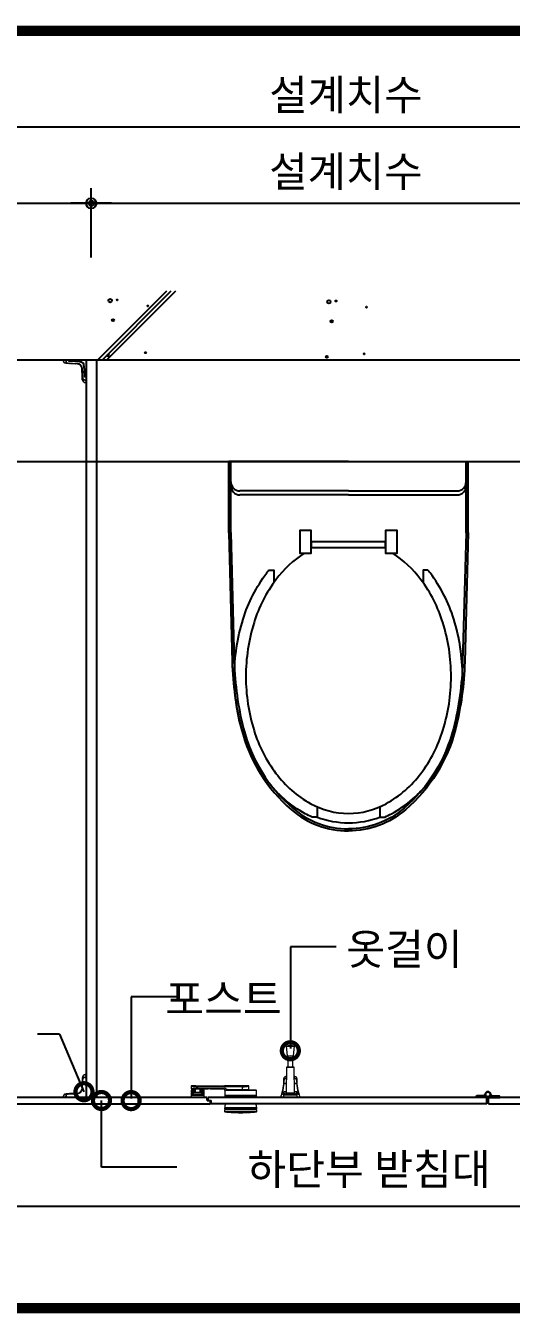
# Model space of a CAD drawing. Extents: x -256 to 8104, y -176 to 5714.
# Drawn here: x 3156 to 3633, y 2764 to 4029 of the extents above; entities that cross this region are included whole.
import ezdxf
from ezdxf.enums import TextEntityAlignment as Align

# ---------------------------------------------------------------- set-up
doc = ezdxf.new("R2010")
doc.units = 0
doc.header["$LTSCALE"] = 30
doc.layers.get('0').update_dxf_attribs({"linetype": 'CONTINUOUS'})
doc.layers.get('DEFPOINTS').update_dxf_attribs({"linetype": 'CONTINUOUS'})
for name, color, linetype in [('0_toilet', 6, 'CONTINUOUS'), ('DIM', 7, 'CONTINUOUS'), ('HAT', 8, 'CONTINUOUS'), ('경첩', 4, 'CONTINUOUS'), ('문자', 3, 'CONTINUOUS'), ('부자재', 4, 'CONTINUOUS'), ('옷걸이', 4, 'CONTINUOUS'), ('잠금쇠(회전형)', 4, 'CONTINUOUS'), ('치수', 1, 'CONTINUOUS'), ('해치', 8, 'CONTINUOUS')]:
    doc.layers.add(name, color=color, linetype=linetype)
doc.styles.add('돋움', font='malgun.ttf')
doc.dimstyles.new('10', dxfattribs={"dimscale": 10, "dimtxt": 3, "dimasz": 1, "dimexe": 1.5, "dimexo": 2, "dimgap": 1, "dimtad": 1, "dimdec": 0, "dimlunit": 6, "dimtxsty": '돋움', "dimblk": 'DIMDOT', "dimcen": -1, "dimdle": 1.5, "dimclrt": 3, "dimazin": 3, "dimtfac": 1, "dimtdec": 0, "dimtix": 1, "dimtmove": 2, "dimatfit": 3, "dimldrblk": 'DIMDOT', "dimarcsym": 0})

# ---------------------------------------------------------------- blocks, each defined once
blk = doc.blocks.new('_DOTSMALL')
at = {"color": 0, "linetype": 'ByBlock', "const_width": 0.5}
blk.add_lwpolyline([(-0.0625, 0, 1), (0.0625, 0, 1)], format="xyb", close=True, dxfattribs=at)
blk = doc.blocks.new('A$C63EC304E')
at = {"layer": '치수', "color": 1, "xscale": 2.5, "yscale": 2.5, "zscale": 2.5, "rotation": 234.3098741996962}
blk.add_blockref('_DOTSMALL', (0.312, 0.312), dxfattribs=at)
blk = doc.blocks.new('A$C2BC9653E')
at = {"layer": '치수', "xscale": 0.3333333333333333, "yscale": 0.3333333333333333, "zscale": 0.3333333333333333}
blk.add_blockref('A$C63EC304E', (0, 0), dxfattribs=at)
blk = doc.blocks.new('A$C7FC71301')
at = {"layer": '치수', "rotation": 180}
blk.add_blockref('A$C2BC9653E', (0.208, 0.208), dxfattribs=at)
blk = doc.blocks.new('A$C4A20372B')
at = {"layer": '치수'}
blk.add_blockref('A$C7FC71301', (0, 0), dxfattribs=at)
blk = doc.blocks.new('A$C566469F5')
at = {"layer": '치수'}
blk.add_blockref('A$C4A20372B', (0, 0), dxfattribs=at)
blk = doc.blocks.new('A$C7E317CD4')
at = {"layer": '해치', "xscale": 2, "yscale": 2, "zscale": 2}
blk.add_blockref('A$C566469F5', (0, 0), dxfattribs=at)
blk = doc.blocks.new('A$C601D7F27')
at = {"layer": '치수'}
blk.add_blockref('A$C7E317CD4', (0, 0), dxfattribs=at)
blk = doc.blocks.new('A$C38802C08')
at = {"layer": '치수'}
blk.add_blockref('A$C601D7F27', (0, 0), dxfattribs=at)
blk = doc.blocks.new('DIMDOT')
at = {"linetype": 'Continuous'}
blk.add_line((-2, 0), (2, 0), dxfattribs=at)
for radius in [0.5, 0.25]:
    blk.add_circle((0, 0), radius, dxfattribs=at)
blk = doc.blocks.new('*D860')
at = {"layer": 'DEFPOINTS', "color": 0}
for p in [(122575.8, -2759.9), (121075.8, -2908.4), (122575.8, -2908.4)]:
    blk.add_point(p, dxfattribs=at)
at = {"layer": 'DIM', "color": 0, "lineweight": -2, "ltscale": 10}
for p, q in [((121075.8, -2888.4), (121075.8, -2744.9)), ((122575.8, -2888.4), (122575.8, -2744.9)), ((121085.8, -2759.9), (122565.8, -2759.9))]:
    blk.add_line(p, q, dxfattribs=at)
at = {"layer": 'DIM', "color": 0, "lineweight": -2, "xscale": 10, "yscale": 10, "zscale": 10, "rotation": 180}
blk.add_blockref('DIMDOT', (121075.8, -2759.9), dxfattribs=at)
at = {"layer": 'DIM', "color": 0, "lineweight": -2, "xscale": 10, "yscale": 10, "zscale": 10}
blk.add_blockref('DIMDOT', (122575.8, -2759.9), dxfattribs=at)
at = {"layer": 'DIM', "color": 3, "insert": (121825.8, -2730.2), "char_height": 30, "attachment_point": 5, "style": '돋움'}
blk.add_mtext('설계치수', dxfattribs=at)
blk = doc.blocks.new('*D861')
at = {"layer": 'DEFPOINTS', "color": 0}
for p in [(122075.8, -2835.2), (121575.8, -2908.4), (122075.8, -2908.4)]:
    blk.add_point(p, dxfattribs=at)
at = {"layer": 'DIM', "color": 0, "lineweight": -2, "ltscale": 10}
for p, q in [((121575.8, -2888.4), (121575.8, -2820.2)), ((122075.8, -2888.4), (122075.8, -2820.2)), ((121585.8, -2835.2), (122065.8, -2835.2))]:
    blk.add_line(p, q, dxfattribs=at)
at = {"layer": 'DIM', "color": 0, "lineweight": -2, "xscale": 10, "yscale": 10, "zscale": 10, "rotation": 180}
blk.add_blockref('DIMDOT', (121575.8, -2835.2), dxfattribs=at)
at = {"layer": 'DIM', "color": 0, "lineweight": -2, "xscale": 10, "yscale": 10, "zscale": 10}
blk.add_blockref('DIMDOT', (122075.8, -2835.2), dxfattribs=at)
at = {"layer": 'DIM', "color": 3, "insert": (121825.8, -2805.6), "char_height": 30, "attachment_point": 5, "style": '돋움'}
blk.add_mtext('설계치수', dxfattribs=at)
blk = doc.blocks.new('*D862')
at = {"layer": 'DEFPOINTS', "color": 0}
for p in [(121575.8, -2835.2), (121075.8, -2908.4), (121575.8, -2908.4)]:
    blk.add_point(p, dxfattribs=at)
at = {"layer": 'DIM', "color": 0, "lineweight": -2, "ltscale": 10}
for p, q in [((121075.8, -2888.4), (121075.8, -2820.2)), ((121575.8, -2888.4), (121575.8, -2820.2)), ((121085.8, -2835.2), (121565.8, -2835.2))]:
    blk.add_line(p, q, dxfattribs=at)
at = {"layer": 'DIM', "color": 0, "lineweight": -2, "xscale": 10, "yscale": 10, "zscale": 10, "rotation": 180}
blk.add_blockref('DIMDOT', (121075.8, -2835.2), dxfattribs=at)
at = {"layer": 'DIM', "color": 0, "lineweight": -2, "xscale": 10, "yscale": 10, "zscale": 10}
blk.add_blockref('DIMDOT', (121575.8, -2835.2), dxfattribs=at)
at = {"layer": 'DIM', "color": 3, "insert": (121325.8, -2805.6), "char_height": 30, "attachment_point": 5, "style": '돋움'}
blk.add_mtext('설계치수', dxfattribs=at)
blk = doc.blocks.new('A$C10E41893')
at = {"layer": '부자재'}
for p, q in [((6.5, 0), (6.5, 196)), ((123.3, 196), (6.5, 196)), ((123.3, 192.5), (6.5, 192.5)), ((54.8, 0), (54.8, 177.5)), ((61.4, 0), (61.4, 177.5)), ((6.5, 0), (6.5, -196)), ((54.8, 0), (54.8, -177.5)), ((61.4, 0), (61.4, -177.5)), ((123.3, -192.5), (6.5, -192.5)), ((123.3, -196), (6.5, -196))]:
    blk.add_line(p, q, dxfattribs=at)
for points in [[(122.7, 196, -0.012538), (123.3, 196), (334.6, 190.3, -0.055395), (444.7, 175.1, -0.154276), (576.9, 93.3, -0.179504), (611.5, 0, -0.179504)], [(122.8, 192.5, -0.012538), (123.2, 192.5), (334.5, 186.8, -0.055395), (443.8, 171.7, -0.154276), (574.3, 91, -0.179504), (608, 0, -0.179504)], [(572, 51.4), (588.8, 51.4), (588.8, 59.6, 0.021185), (583.3, 70.7, 0.106084), (528.4, 133.7, 0.085733), (452.6, 172.4, 0.075373), (358.7, 186.6, 0.075373), (264.8, 172.4, 0.085733), (189, 133.7, 0.007337), (184.4, 130.1), (184.4, 122), (204.7, 122)], [(156.7, -72, 0.089162), (200.2, -118.7, 0.085733), (270.3, -154.5, 0.075373), (358.7, -167.9, 0.075373), (447.1, -154.5, 0.085733), (517.2, -118.7, 0.106084), (567, -61.6, 0.126931), (582.8, 0, 0.126931), (567, 61.6, 0.106084), (517.2, 118.7, 0.085733), (447.1, 154.5, 0.075373), (358.7, 167.9, 0.075373), (270.3, 154.5, 0.085733), (200.2, 118.7, 0.089162), (156.7, 72)], [(588.8, -51.4, 0.090214), (598.2, 0, 0.090214), (588.8, 51.4, 0.106084)], [(122.7, -196, 0.012538), (123.3, -196), (334.6, -190.3, 0.055395), (444.7, -175.1, 0.154276), (576.9, -93.3, 0.179504), (611.5, 0, 0.179504)], [(122.8, -192.5, 0.012538), (123.2, -192.5), (334.5, -186.8, 0.055395), (443.8, -171.7, 0.154276), (574.3, -91, 0.179504), (608, 0, 0.179504)], [(572, -51.4), (588.8, -51.4), (588.8, -59.6, -0.021185), (583.3, -70.7, -0.106084), (528.4, -133.7, -0.085733), (452.6, -172.4, -0.075373), (358.7, -186.6, -0.075373), (264.8, -172.4, -0.085733), (189, -133.7, -0.007337), (184.4, -130.1), (184.4, -122), (204.7, -122)]]:
    blk.add_lwpolyline(points, format="xyb", dxfattribs=at)
blk.add_lwpolyline([(138, -60.8), (119.3, -60.8), (119.3, -79.5), (156.7, -79.5), (156.7, -60.8), (138, -60.8), (147.3, -60.8), (147.3, 60.8), (138, 60.8), (156.7, 60.8), (156.7, 79.5), (119.3, 79.5), (119.3, 60.8), (138, 60.8), (138, -60.8), (119.3, -60.8)], dxfattribs=at)
for centre, start, end in [((39.8, 177.5), 0, 90), ((46.4, 177.5), 0, 90), ((39.8, -177.5), 270, 0), ((46.4, -177.5), 270, 0)]:
    blk.add_arc(centre, 15, start, end, dxfattribs=at)
blk = doc.blocks.new('CRAYON_32', base_point=(118355.6, -6689.9))
for p, q in [((121075.8, -2988.8), (122575.8, -2988.8)), ((121075.8, -3088.8), (122575.8, -3088.8))]:
    blk.add_line(p, q)
at = {"color": 4}
for p, q in [((121564.5, -2990.9), (121554.8, -2990.3)), ((121564.5, -2990.9), (121565.2, -2990.9)), ((121568.6, -2994.7), (121569.1, -3004.8))]:
    blk.add_line(p, q, dxfattribs=at)
at = {"color": 8}
blk.add_line((120839.7, -3820.6), (122802.3, -3820.6), dxfattribs=at)
at = {"color": 8, "const_width": 10}
for points in [[(120839.7, -2665.7), (124187.5, -2665.7)], [(118403, -3920.6), (124187.5, -3920.6)]]:
    blk.add_lwpolyline(points, dxfattribs=at)
at = {"color": 4}
for centre, radius, start, end in [((121554.9, -2988.7), 1.61, 184.0227, 266.85), ((121565, -2994.5), 3.66, 356.6481, 86.2207), ((121570.8, -3004.6), 1.65, 186.1664, 269.5984)]:
    blk.add_arc(centre, radius, start, end, dxfattribs=at)
at = {"layer": '0_toilet'}
for p, q in [((121570.8, -2988.8), (121570.8, -3713.8)), ((121580.8, -2988.8), (121580.8, -3713.8)), ((121689.7, -3713.8), (121465.8, -3713.8)), ((121689.7, -3716.8), (121689.7, -3713.8)), ((121689.7, -3716.8), (121693.5, -3716.8)), ((121964.3, -3713.8), (121690.5, -3713.8)), ((121690.5, -3716.8), (121690.5, -3713.8)), ((121692.7, -3719.8), (121692.7, -3716.8)), ((121693.5, -3719.8), (121693.5, -3716.8)), ((121964.3, -3719.8), (121964.3, -3713.8)), ((122194.8, -3713.8), (121965.8, -3713.8)), ((121965.8, -3719.8), (121965.8, -3713.8)), ((121465.8, -3719.8), (121692.7, -3719.8)), ((121964.3, -3719.8), (121693.5, -3719.8)), ((121965.8, -3719.8), (122197.8, -3719.8))]:
    blk.add_line(p, q, dxfattribs=at)
at = {"layer": '경첩', "color": 4, "linetype": 'Continuous', "lineweight": 15}
for p, q in [((121548.3, -2989.9), (121548.3, -2988.8)), ((121548.3, -2988.8), (121548.5, -2988.8)), ((121548.5, -2989.9), (121548.3, -2989.9)), ((121548.5, -2988.8), (121548.5, -2989.9)), ((121548.5, -2988.8), (121550.7, -2988.8)), ((121550.5, -2992), (121552, -2992.1)), ((121553, -2992.4), (121550.5, -2992.3)), ((121550.7, -2988.8), (121550.7, -2990)), ((121550.7, -2990), (121550.8, -2990)), ((121550.8, -2990.1), (121550.8, -2988.8)), ((121550.8, -2988.8), (121551, -2988.8)), ((121550.8, -2990.1), (121551, -2990.1)), ((121551, -2988.8), (121551, -2990.1)), ((121569.3, -2988.8), (121551, -2988.8)), ((121551, -2992.5), (121551.2, -2992.3)), ((121551, -2992.5), (121551.1, -2992.6)), ((121554.3, -2992.7), (121551.1, -2992.6)), ((121553, -2992.2), (121562, -2992.6)), ((121562, -2992.8), (121553, -2992.4)), ((121554.3, -2992.7), (121554.6, -2992.5)), ((121555, -2992.7), (121555.2, -2992.5)), ((121555.3, -2992.8), (121555.6, -2992.5)), ((121556, -2992.8), (121556.3, -2992.6)), ((121558.7, -2992.9), (121556, -2992.8)), ((121558.7, -2992.9), (121559, -2992.7)), ((121559.4, -2993), (121559.6, -2992.7)), ((121559.7, -2993), (121560, -2992.7)), ((121560.4, -2993), (121560.6, -2992.8)), ((121561.8, -2993.1), (121560.4, -2993)), ((121561.8, -2993.1), (121562, -2992.8)), ((121562, -2993.1), (121561.8, -2993.1)), ((121563, -2993.2), (121563.2, -2993)), ((121563.5, -2993.4), (121563.7, -2993.2)), ((121563.8, -2993.5), (121564, -2993.3)), ((121564.2, -2993.8), (121564.4, -2993.6)), ((121564.5, -2993.9), (121564.6, -2993.7)), ((121565.5, -2994.9), (121565.7, -2994.8)), ((121565.7, -2995.1), (121565.9, -2995)), ((121566, -2995.6), (121566.1, -2995.4)), ((121566.1, -2995.8), (121566.3, -2995.6)), ((121566.2, -2996.2), (121566.4, -2996)), ((121566.6, -2996.5), (121566.4, -2996.7)), ((121566.4, -2996.7), (121566.6, -2996.5)), ((121566.5, -2997.1), (121566.7, -2996.9)), ((121566.5, -2997.3), (121566.7, -2997.1)), ((121566.6, -2998.2), (121566.5, -2997.6)), ((121567.2, -3006.6), (121566.8, -2997.6)), ((121567, -2997.6), (121567.4, -3006.5)), ((121570.8, -3008.5), (121570.8, -2990.3)), ((121566.6, -2998.2), (121566.8, -2998)), ((121566.6, -2998.3), (121566.8, -2998.1)), ((121566.6, -2998.3), (121566.6, -2998.2)), ((121566.6, -2998.7), (121566.6, -2998.3)), ((121566.6, -2998.7), (121566.8, -2998.4)), ((121566.6, -2998.8), (121566.8, -2998.5)), ((121566.6, -2998.8), (121566.6, -2998.7)), ((121566.6, -2999.7), (121566.6, -2998.8)), ((121566.6, -2999.7), (121566.9, -2999.5)), ((121566.6, -2999.9), (121566.9, -2999.7)), ((121566.7, -3000.4), (121566.6, -2999.9)), ((121566.7, -3000.4), (121566.9, -3000.1)), ((121566.7, -3000.4), (121566.9, -3000.1)), ((121566.8, -3003.2), (121566.7, -3000.4)), ((121566.8, -3003.2), (121567, -3003)), ((121566.8, -3003.6), (121567, -3003.3)), ((121566.8, -3004.3), (121566.8, -3003.6)), ((121566.8, -3004.3), (121567.1, -3004)), ((121566.8, -3004.6), (121567.1, -3004.4)), ((121566.9, -3005.3), (121567.1, -3005)), ((121567, -3008), (121566.9, -3005.3)), ((121567, -3008), (121567.2, -3007.7)), ((121567.1, -3008.6), (121567.3, -3008.4)), ((121567.3, -3009.1), (121567.2, -3006.6)), ((121567.5, -3007.6), (121567.6, -3009)), ((121569.5, -3008.5), (121570.8, -3008.5)), ((121569.5, -3008.8), (121569.5, -3008.5)), ((121569.5, -3008.8), (121569.5, -3008.9)), ((121570.8, -3008.8), (121569.5, -3008.8)), ((121569.5, -3008.9), (121570.8, -3008.9)), ((121570.8, -3008.5), (121570.8, -3008.8)), ((121570.8, -3008.9), (121570.8, -3011)), ((121569.7, -3011), (121570.8, -3011)), ((121569.7, -3011), (121569.7, -3011.3)), ((121570.8, -3011.3), (121569.7, -3011.3)), ((121570.8, -3011), (121570.8, -3011.3)), ((121567.3, -3693.5), (121567.2, -3696)), ((121567.5, -3695), (121567.6, -3693.5)), ((121569.7, -3691.5), (121569.7, -3691.3)), ((121570.8, -3691.3), (121569.7, -3691.3)), ((121569.7, -3691.5), (121570.8, -3691.5)), ((121570.8, -3691.5), (121570.8, -3691.3)), ((121570.8, -3693.7), (121570.8, -3691.5)), ((121566.6, -3706.1), (121566.4, -3705.9)), ((121566.4, -3705.9), (121566.6, -3706.1)), ((121566.6, -3704.4), (121566.5, -3705)), ((121566.5, -3705.3), (121566.7, -3705.5)), ((121566.5, -3705.5), (121566.7, -3705.7)), ((121566.7, -3702.2), (121566.6, -3702.7)), ((121566.6, -3702.7), (121566.9, -3702.9)), ((121566.6, -3702.9), (121566.9, -3703.1)), ((121566.6, -3702.9), (121566.6, -3703.8)), ((121566.6, -3703.8), (121566.8, -3704.1)), ((121566.6, -3703.8), (121566.6, -3703.9)), ((121566.6, -3703.9), (121566.8, -3704.2)), ((121566.6, -3703.9), (121566.6, -3704.3)), ((121566.6, -3704.3), (121566.8, -3704.5)), ((121566.6, -3704.3), (121566.6, -3704.4)), ((121566.6, -3704.4), (121566.8, -3704.6)), ((121566.8, -3699.4), (121566.7, -3702.2)), ((121566.7, -3702.2), (121566.9, -3702.5)), ((121566.7, -3702.2), (121566.9, -3702.5)), ((121567.2, -3696), (121566.8, -3705)), ((121566.8, -3698), (121567.1, -3698.2)), ((121566.8, -3698.3), (121567.1, -3698.6)), ((121566.8, -3698.3), (121566.8, -3699)), ((121566.8, -3699), (121567, -3699.3)), ((121566.8, -3699.4), (121567, -3699.6)), ((121567, -3694.6), (121566.9, -3697.3)), ((121566.9, -3697.3), (121567.1, -3697.6)), ((121567, -3694.6), (121567.2, -3694.9)), ((121567, -3705), (121567.4, -3696)), ((121567.1, -3694), (121567.3, -3694.2)), ((121569.5, -3693.8), (121569.5, -3693.7)), ((121569.5, -3693.7), (121570.8, -3693.7)), ((121569.5, -3693.8), (121569.5, -3694)), ((121570.8, -3693.8), (121569.5, -3693.8)), ((121569.5, -3694), (121570.8, -3694)), ((121570.8, -3694), (121570.8, -3693.8)), ((121570.8, -3694), (121570.8, -3712.3)), ((121548.5, -3712.7), (121548.3, -3712.7)), ((121548.3, -3712.7), (121548.3, -3713.8)), ((121548.3, -3713.8), (121548.5, -3713.8)), ((121548.5, -3713.8), (121548.5, -3712.7)), ((121548.5, -3713.8), (121550.7, -3713.8)), ((121553, -3710.2), (121550.5, -3710.3)), ((121550.5, -3710.6), (121552, -3710.5)), ((121550.7, -3713.8), (121550.7, -3712.5)), ((121550.7, -3712.5), (121550.8, -3712.5)), ((121550.8, -3712.5), (121551, -3712.5)), ((121550.8, -3712.5), (121550.8, -3713.8)), ((121550.8, -3713.8), (121551, -3713.8)), ((121551, -3710.1), (121551.1, -3710)), ((121551, -3710.1), (121551.2, -3710.3)), ((121551, -3713.8), (121551, -3712.5)), ((121569.3, -3713.8), (121551, -3713.8)), ((121554.3, -3709.9), (121551.1, -3710)), ((121562, -3709.8), (121553, -3710.2)), ((121553, -3710.4), (121562, -3710)), ((121554.3, -3709.9), (121554.6, -3710.1)), ((121555, -3709.9), (121555.2, -3710.1)), ((121555.3, -3709.8), (121555.6, -3710.1)), ((121558.7, -3709.7), (121556, -3709.8)), ((121556, -3709.8), (121556.3, -3710)), ((121558.7, -3709.7), (121559, -3709.9)), ((121559.4, -3709.6), (121559.6, -3709.9)), ((121559.7, -3709.6), (121560, -3709.9)), ((121561.8, -3709.5), (121560.4, -3709.6)), ((121560.4, -3709.6), (121560.6, -3709.8)), ((121561.8, -3709.5), (121562, -3709.8)), ((121562, -3709.5), (121561.8, -3709.5)), ((121563, -3709.4), (121563.2, -3709.6)), ((121563.5, -3709.2), (121563.7, -3709.4)), ((121563.8, -3709.1), (121564, -3709.3)), ((121564.2, -3708.8), (121564.4, -3709)), ((121564.5, -3708.7), (121564.6, -3708.9)), ((121565.5, -3707.7), (121565.7, -3707.8)), ((121565.7, -3707.5), (121565.9, -3707.6)), ((121566, -3707), (121566.1, -3707.2)), ((121566.1, -3706.8), (121566.3, -3707)), ((121566.2, -3706.4), (121566.4, -3706.6))]:
    blk.add_line(p, q, dxfattribs=at)
at = {"layer": '경첩', "color": 4, "linetype": 'Continuous', "lineweight": 15, "flags": 128}
for points in [[(121550.5, -2992), (121550.5, -2992.1), (121550.5, -2992.1), (121550.5, -2992.2), (121550.5, -2992.2), (121550.5, -2992.2), (121550.5, -2992.3), (121550.5, -2992.3), (121550.5, -2992.3)], [(121553, -2992.4), (121553, -2992.4), (121553, -2992.4), (121553, -2992.4), (121553, -2992.3), (121553, -2992.3), (121553, -2992.2), (121553, -2992.2), (121553, -2992.2)], [(121555, -2992.7), (121555, -2992.7), (121555, -2992.7), (121554.9, -2992.7), (121554.8, -2992.7), (121554.7, -2992.7), (121554.6, -2992.7), (121554.5, -2992.7), (121554.3, -2992.7)], [(121556, -2992.8), (121555.9, -2992.8), (121555.8, -2992.8), (121555.7, -2992.8), (121555.6, -2992.8), (121555.5, -2992.8), (121555.4, -2992.8), (121555.4, -2992.8), (121555.4, -2992.8), (121555.3, -2992.8)], [(121559.4, -2993), (121559.4, -2993), (121559.3, -2993), (121559.3, -2992.9), (121559.2, -2992.9), (121559.1, -2992.9), (121559, -2992.9), (121558.9, -2992.9), (121558.7, -2992.9)], [(121560.4, -2993), (121560.3, -2993), (121560.1, -2993), (121560, -2993), (121559.9, -2993), (121559.8, -2993), (121559.8, -2993), (121559.7, -2993), (121559.7, -2993)], [(121562, -2992.8), (121562, -2992.8), (121562, -2992.8), (121562, -2992.8), (121562, -2992.8), (121562, -2992.7), (121562, -2992.7), (121562, -2992.6), (121562, -2992.6)], [(121566.4, -2996.7), (121566.4, -2996.7), (121566.4, -2996.7)], [(121566.5, -2997.3), (121566.5, -2997.2), (121566.5, -2997.1)], [(121566.8, -2997.6), (121566.8, -2997.6), (121566.8, -2997.6), (121566.8, -2997.6), (121566.8, -2997.6), (121566.9, -2997.6), (121566.9, -2997.6), (121567, -2997.6), (121567, -2997.6)], [(121566.6, -2999.9), (121566.6, -2999.9), (121566.6, -2999.8), (121566.6, -2999.7)], [(121566.7, -3000.4), (121566.7, -3000.4), (121566.7, -3000.4)], [(121566.9, -3005.3), (121566.9, -3005.1), (121566.9, -3005), (121566.9, -3004.9), (121566.9, -3004.8), (121566.9, -3004.7), (121566.9, -3004.6), (121566.8, -3004.6), (121566.8, -3004.6)], [(121567, -3008.5), (121567, -3008.4), (121567, -3008.2), (121567, -3008.1), (121567, -3008)], [(121567, -3008.5), (121567.1, -3008.5), (121567.1, -3008.5), (121567.1, -3008.5), (121567.1, -3008.5), (121567.1, -3008.6), (121567.1, -3008.6), (121567.1, -3008.6), (121567.1, -3008.6)], [(121567.2, -3006.6), (121567.2, -3006.6), (121567.2, -3006.6), (121567.2, -3006.6), (121567.3, -3006.6), (121567.3, -3006.6), (121567.3, -3006.6), (121567.4, -3006.5), (121567.4, -3006.5)], [(121567.6, -3009), (121567.5, -3009), (121567.5, -3009.1), (121567.4, -3009.1), (121567.4, -3009.1), (121567.4, -3009.1), (121567.3, -3009.1), (121567.3, -3009.1), (121567.3, -3009.1)], [(121567.6, -3693.5), (121567.5, -3693.5), (121567.5, -3693.5), (121567.4, -3693.5), (121567.4, -3693.5), (121567.4, -3693.5), (121567.3, -3693.5), (121567.3, -3693.5), (121567.3, -3693.5)], [(121566.4, -3705.9), (121566.4, -3705.9), (121566.4, -3705.9)], [(121566.5, -3705.3), (121566.5, -3705.4), (121566.5, -3705.5)], [(121566.6, -3702.7), (121566.6, -3702.7), (121566.6, -3702.8), (121566.6, -3702.9)], [(121566.7, -3702.2), (121566.7, -3702.2), (121566.7, -3702.2)], [(121566.9, -3697.3), (121566.9, -3697.5), (121566.9, -3697.6), (121566.9, -3697.7), (121566.9, -3697.8), (121566.9, -3697.9), (121566.9, -3698), (121566.8, -3698), (121566.8, -3698)], [(121566.8, -3705), (121566.8, -3705), (121566.8, -3705), (121566.8, -3705), (121566.8, -3705), (121566.9, -3705), (121566.9, -3705), (121567, -3705), (121567, -3705)], [(121567, -3694.1), (121567.1, -3694.1), (121567.1, -3694.1), (121567.1, -3694.1), (121567.1, -3694.1), (121567.1, -3694), (121567.1, -3694), (121567.1, -3694), (121567.1, -3694)], [(121567, -3694.1), (121567, -3694.2), (121567, -3694.3), (121567, -3694.5), (121567, -3694.6)], [(121567.2, -3696), (121567.2, -3696), (121567.2, -3696), (121567.2, -3696), (121567.3, -3696), (121567.3, -3696), (121567.3, -3696), (121567.4, -3696), (121567.4, -3696)], [(121550.5, -3710.6), (121550.5, -3710.5), (121550.5, -3710.5), (121550.5, -3710.4), (121550.5, -3710.4), (121550.5, -3710.4), (121550.5, -3710.3), (121550.5, -3710.3), (121550.5, -3710.3)], [(121553, -3710.2), (121553, -3710.2), (121553, -3710.2), (121553, -3710.2), (121553, -3710.3), (121553, -3710.3), (121553, -3710.3), (121553, -3710.4), (121553, -3710.4)], [(121555, -3709.9), (121555, -3709.9), (121555, -3709.9), (121554.9, -3709.9), (121554.8, -3709.9), (121554.7, -3709.9), (121554.6, -3709.9), (121554.5, -3709.9), (121554.3, -3709.9)], [(121556, -3709.8), (121555.9, -3709.8), (121555.8, -3709.8), (121555.7, -3709.8), (121555.6, -3709.8), (121555.5, -3709.8), (121555.4, -3709.8), (121555.4, -3709.8), (121555.4, -3709.8), (121555.3, -3709.8)], [(121559.4, -3709.6), (121559.4, -3709.6), (121559.3, -3709.6), (121559.3, -3709.6), (121559.2, -3709.7), (121559.1, -3709.7), (121559, -3709.7), (121558.9, -3709.7), (121558.7, -3709.7)], [(121560.4, -3709.6), (121560.3, -3709.6), (121560.1, -3709.6), (121560, -3709.6), (121559.9, -3709.6), (121559.8, -3709.6), (121559.8, -3709.6), (121559.7, -3709.6), (121559.7, -3709.6)], [(121562, -3709.8), (121562, -3709.8), (121562, -3709.8), (121562, -3709.8), (121562, -3709.8), (121562, -3709.9), (121562, -3709.9), (121562, -3710), (121562, -3710)]]:
    blk.add_lwpolyline(points, dxfattribs=at)
at = {"layer": '경첩', "color": 4, "linetype": 'Continuous', "lineweight": 15}
for centre, radius, start, end in [((121550.6, -2989.9), 2.35, 180, 267.3017), ((121550.6, -2989.9), 2.1, 180, 267.3017), ((121553.1, -2990.1), 2.35, 180, 267.3017), ((121553.1, -2990.1), 2.1, 180, 267.3017), ((121561.8, -2997.8), 5.25, 2.6983, 87.3017), ((121561.8, -2997.8), 5, 2.6983, 87.3017), ((121561.8, -2997.8), 4.75, 75, 87.3017), ((121561.8, -2997.8), 4.75, 68.2494, 75.0002), ((121561.8, -2997.8), 4.75, 58.7002, 65.0052), ((121561.8, -2997.8), 4.75, 55.6142, 58.7009), ((121561.8, -2997.8), 4.75, 37.4392, 55.6151), ((121561.8, -2997.8), 4.75, 34.3855, 37.4388), ((121561.8, -2997.8), 4.75, 28.1736, 34.3849), ((121561.8, -2997.8), 4.75, 19.766, 24.9948), ((121561.8, -2997.8), 4.75, 13.2431, 19.766), ((121561.8, -2997.8), 4.75, 8.6056, 13.1623), ((121561.8, -2997.8), 4.75, 2.6983, 5.9088), ((121569.3, -2990.3), 1.5, 0, 90), ((121569.5, -3006.4), 2.35, 182.6983, 270), ((121569.7, -3008.9), 2.35, 182.6983, 270), ((121569.5, -3006.4), 2.1, 182.6983, 270), ((121569.7, -3008.9), 2.1, 182.6983, 270), ((121569.7, -3693.6), 2.35, 90, 177.3017), ((121569.7, -3693.6), 2.1, 90, 177.3017), ((121561.8, -3704.8), 5.25, 272.6983, 357.3017), ((121561.8, -3704.8), 5, 272.6983, 357.3017), ((121561.8, -3704.8), 4.75, 340.234, 346.7569), ((121561.8, -3704.8), 4.75, 346.8377, 351.3944), ((121561.8, -3704.8), 4.75, 354.0912, 357.3017), ((121569.5, -3696.1), 2.35, 90, 177.3017), ((121569.5, -3696.1), 2.1, 90, 177.3017), ((121550.6, -3712.7), 2.35, 92.6983, 180), ((121550.6, -3712.7), 2.1, 92.6983, 180), ((121553.1, -3712.5), 2.35, 92.6983, 180), ((121553.1, -3712.5), 2.1, 92.6983, 180), ((121561.8, -3704.8), 4.75, 272.6983, 285), ((121561.8, -3704.8), 4.75, 284.9998, 291.7506), ((121561.8, -3704.8), 4.75, 294.9948, 301.2998), ((121561.8, -3704.8), 4.75, 301.2991, 304.3858), ((121561.8, -3704.8), 4.75, 304.3849, 322.5608), ((121561.8, -3704.8), 4.75, 322.5612, 325.6145), ((121561.8, -3704.8), 4.75, 325.6151, 331.8264), ((121561.8, -3704.8), 4.75, 335.0052, 340.234), ((121569.3, -3712.3), 1.5, 270, 0)]:
    blk.add_arc(centre, radius, start, end, dxfattribs=at)
at = {"layer": '부자재'}
for p, q in [((121953.6, -3712.9), (121953.6, -3713.8)), ((121964.3, -3713.8), (121953.6, -3713.8)), ((121961.4, -3711.7), (121954.2, -3712.2)), ((121954.9, -3712.7), (121954.9, -3713.8)), ((121965.1, -3713.2), (121965.1, -3714)), ((121965.3, -3714), (121965.1, -3714)), ((121965.3, -3713.2), (121965.3, -3714)), ((121965.8, -3713.8), (121976.8, -3713.8)), ((121965.8, -3713.8), (121965.8, -3713.8)), ((121968.1, -3711.6), (121976.2, -3712.2)), ((121975.5, -3712.7), (121975.5, -3713.8)), ((121976.8, -3712.9), (121976.8, -3713.8))]:
    blk.add_line(p, q, dxfattribs=at)
at = {"layer": '부자재', "color": 1}
blk.add_circle((121965.2, -3710.6), 2.34, dxfattribs=at)
at = {"layer": '부자재'}
for centre, radius, start, end in [((121954.3, -3712.9), 0.7, 101.7765, 181.6712), ((121955.7, -3712.9), 0.884, 113.4077, 164.5497), ((121961.3, -3710.4), 1.29, 272.9231, 352.4724), ((121965.2, -3710.6), 2.62, 270, 180), ((121965.6, -3714.8), 1.65, 102.5267, 141.5475), ((121964.8, -3714.8), 1.65, 43.1003, 77.4733), ((121965.3, -3710.9), 2.86, 280.084, 345.9792), ((121969.1, -3710.4), 1.29, 187.5276, 267.0769), ((121974.7, -3712.9), 0.884, 15.4503, 67.3004), ((121976.1, -3712.9), 0.7, 358.3288, 78.2235)]:
    blk.add_arc(centre, radius, start, end, dxfattribs=at)
at = {"layer": '옷걸이', "lineweight": 15}
for p, q in [((121767.2, -3663.4), (121768, -3672.9)), ((121767.2, -3663.4), (121775.2, -3663.4)), ((121774.5, -3672.9), (121775.2, -3663.4)), ((121768, -3672.9), (121774.5, -3672.9)), ((121768.7, -3672.9), (121768.7, -3683.8)), ((121773.7, -3683.8), (121773.7, -3672.9)), ((121767.5, -3684), (121767.3, -3709.3)), ((121767.4, -3693.2), (121767.3, -3693.2)), ((121767.3, -3693.2), (121767.3, -3693.3)), ((121767.4, -3693.3), (121767.3, -3693.3)), ((121775, -3684), (121767.5, -3684)), ((121767.7, -3683.8), (121771.2, -3683.8)), ((121771.2, -3683.8), (121774.7, -3683.8)), ((121775.2, -3709.3), (121775, -3684)), ((121775.2, -3693.2), (121775.1, -3693.2)), ((121775.2, -3693.3), (121775.1, -3693.3)), ((121775.2, -3693.2), (121775.2, -3693.3)), ((121767.4, -3700.3), (121764.9, -3700.3)), ((121765, -3699.5), (121767.4, -3699.5)), ((121767.3, -3694.8), (121767.3, -3695.1)), ((121767.3, -3694.8), (121767.4, -3694.8)), ((121767.4, -3695.1), (121767.3, -3695.1)), ((121775.1, -3694.8), (121775.2, -3694.8)), ((121775.2, -3695.1), (121775.1, -3695.1)), ((121775.1, -3699.5), (121777.5, -3699.5)), ((121777.6, -3700.3), (121775.1, -3700.3)), ((121775.2, -3694.8), (121775.2, -3695.1)), ((121761.7, -3713.8), (121762.6, -3711.2)), ((121764.1, -3713.8), (121761.7, -3713.8)), ((121762.6, -3711.2), (121762.6, -3711.2)), ((121762.6, -3711.2), (121762.6, -3711.2)), ((121763.6, -3710.4), (121763.5, -3710.5)), ((121763.5, -3710.5), (121763.5, -3710.5)), ((121779, -3710.5), (121763.5, -3710.5)), ((121765, -3708.4), (121763.6, -3708.4)), ((121765, -3708.4), (121763.6, -3708.4)), ((121765, -3711.3), (121764.1, -3713.8)), ((121778.4, -3713.8), (121764.1, -3713.8)), ((121764.9, -3708.9), (121765, -3708.4)), ((121765, -3711.3), (121765, -3710.6)), ((121765, -3710.6), (121777.5, -3710.6)), ((121777.5, -3711.3), (121765, -3711.3)), ((121776, -3709.3), (121766.5, -3709.3)), ((121778.9, -3708.4), (121777.5, -3708.4)), ((121777.5, -3708.4), (121777.6, -3708.9)), ((121778.9, -3708.4), (121777.5, -3708.4)), ((121777.5, -3711.3), (121777.5, -3710.6)), ((121778.4, -3713.8), (121777.5, -3711.3)), ((121780.7, -3713.8), (121778.4, -3713.8)), ((121779, -3710.5), (121778.9, -3710.4)), ((121779.1, -3710.5), (121779, -3710.4)), ((121779, -3710.5), (121779, -3710.5)), ((121779.9, -3711.2), (121780.7, -3713.8)), ((121779.9, -3711.2), (121779.9, -3711.2)), ((121779.9, -3711.2), (121779.9, -3711.2))]:
    blk.add_line(p, q, dxfattribs=at)
at = {"layer": '옷걸이', "lineweight": 15, "flags": 128}
for points in [[(121767.3, -3693.2), (121767.3, -3693.2), (121766.9, -3693.2), (121766.6, -3693.2), (121766.3, -3693.3), (121766, -3693.4), (121765.7, -3693.6), (121765.5, -3693.7), (121765.3, -3693.9), (121765.1, -3694.1), (121765, -3694.3), (121764.9, -3694.5), (121764.8, -3694.8), (121764.8, -3694.8)], [(121767.3, -3693.3), (121766.9, -3693.3), (121766.5, -3693.3), (121766.1, -3693.5), (121765.8, -3693.6), (121765.5, -3693.8), (121765.2, -3694), (121765, -3694.3), (121764.9, -3694.5), (121764.8, -3694.8), (121764.8, -3694.9)], [(121777.7, -3694.9), (121777.7, -3694.9), (121777.7, -3694.6), (121777.6, -3694.4), (121777.5, -3694.2), (121777.3, -3694), (121777.2, -3693.8), (121776.9, -3693.6), (121776.7, -3693.5), (121776.4, -3693.4), (121776.1, -3693.3), (121775.8, -3693.2), (121775.4, -3693.2), (121775.2, -3693.2)], [(121777.7, -3694.9), (121777.6, -3694.6), (121777.5, -3694.4), (121777.4, -3694.1), (121777.2, -3693.9), (121776.9, -3693.7), (121776.5, -3693.5), (121776.2, -3693.4), (121775.8, -3693.3), (121775.3, -3693.3), (121775.2, -3693.3)], [(121764.7, -3700.2), (121764.7, -3700.2), (121764.7, -3700.2), (121764.7, -3700.2), (121764.7, -3700.3), (121764.8, -3700.3), (121764.8, -3700.3), (121764.9, -3700.3), (121764.9, -3700.3)], [(121764.8, -3696.4), (121764.9, -3696.1), (121765, -3695.9), (121765.1, -3695.6), (121765.4, -3695.4), (121765.7, -3695.2), (121766, -3695), (121766.4, -3694.9), (121766.8, -3694.8), (121767.3, -3694.8)], [(121767.3, -3695.1), (121766.8, -3695.2), (121766.5, -3695.2), (121766.1, -3695.4), (121765.8, -3695.5), (121765.6, -3695.7), (121765.4, -3695.9), (121765.2, -3696.1), (121765.1, -3696.3), (121765.1, -3696.6)], [(121775.2, -3694.8), (121775.6, -3694.8), (121776, -3694.9), (121776.4, -3695), (121776.7, -3695.1), (121777, -3695.3), (121777.3, -3695.5), (121777.5, -3695.8), (121777.6, -3696), (121777.7, -3696.4)], [(121777.4, -3696.6), (121777.4, -3696.3), (121777.2, -3696), (121777.1, -3695.8), (121776.8, -3695.6), (121776.6, -3695.5), (121776.3, -3695.3), (121775.9, -3695.2), (121775.5, -3695.2), (121775.2, -3695.1)], [(121777.8, -3700.2), (121777.8, -3700.2), (121777.8, -3700.2), (121777.8, -3700.2), (121777.8, -3700.3), (121777.7, -3700.3), (121777.7, -3700.3), (121777.6, -3700.3), (121777.6, -3700.3)], [(121763.3, -3708.6), (121763.3, -3708.6), (121763.3, -3708.6)], [(121763.5, -3710.4), (121763.5, -3710.5), (121763.4, -3710.5)], [(121763.6, -3710.4), (121763.6, -3710.5), (121763.5, -3710.5)], [(121763.5, -3710.4), (121763.5, -3710.4), (121763.6, -3710.4)], [(121763.6, -3708.4), (121763.6, -3708.4), (121763.6, -3708.4)], [(121765.8, -3710.5), (121765.3, -3710.5), (121765.1, -3710.5), (121765, -3710.4), (121765.1, -3710.4), (121765.4, -3710.4), (121765.5, -3710.3)], [(121767.3, -3708), (121766.7, -3708), (121765.4, -3708.1)], [(121777.1, -3708.1), (121775.5, -3708), (121775.2, -3708)], [(121777, -3710.3), (121777.3, -3710.4), (121777.5, -3710.4), (121777.5, -3710.4), (121777.3, -3710.5), (121777, -3710.5), (121776.5, -3710.5)], [(121779, -3710.5), (121778.9, -3710.5), (121778.9, -3710.4)], [(121779, -3710.4), (121779, -3710.4), (121778.9, -3710.4)]]:
    blk.add_lwpolyline(points, dxfattribs=at)
at = {"layer": '옷걸이', "lineweight": 15}
for centre, radius, start, end in [((121771.2, -3673.7), 11, 68.7607, 111.2393), ((121712.1, -3694.4), 55.3, 359.6189, 1.2073), ((121767.7, -3684), 0.25, 90, 179.5), ((121774.7, -3684), 0.25, 0.5, 90), ((121830.4, -3694.4), 55.3, 178.7927, 180.3811), ((121712.1, -3696), 52.8, 346.2317, 355.4136), ((121712.1, -3696), 53, 346.5097, 355.4136), ((121712.1, -3696), 52.8, 356.4511, 359.6096), ((121765, -3699.3), 0.23, 185.4574, 275.1888), ((121712.1, -3696), 52.8, 355.4136, 356.451), ((121712.1, -3696), 52.8, 359.6096, 1.2369), ((121765.1, -3696.4), 0.227, 188.2087, 276.392), ((121731, -3696.9), 34.1, 354.2736, 355.5668), ((121712.1, -3696.2), 53, 356.4511, 359.6096), ((121777.4, -3696.4), 0.227, 263.608, 351.7913), ((121830.4, -3696.2), 53, 180.3904, 183.5489), ((121777.5, -3699.3), 0.23, 264.8112, 354.5426), ((121811.5, -3696.9), 34.1, 184.4333, 185.7264), ((121830.4, -3696), 53, 184.5864, 193.4903), ((121830.4, -3696), 52.8, 178.7631, 180.3904), ((121830.4, -3696), 52.8, 180.3904, 183.5489), ((121830.4, -3696), 52.8, 183.5489, 184.5865), ((121830.4, -3696), 52.8, 184.5864, 193.7683), ((121713.3, -3696.4), 51.5, 343.2376, 346.2577), ((121763.5, -3711.5), 1, 89.9937, 161.8081), ((121763.7, -3711.6), 1.17, 101.397, 160.6752), ((121713.7, -3696.2), 51.3, 343.5226, 346.2377), ((121763.6, -3708.6), 0.25, 90.2728, 166.2395), ((121763.6, -3708.7), 0.247, 89.2585, 165.9158), ((121763.1, -3708.7), 1.81, 282.0607, 352.5143), ((121763, -3708.3), 2.24, 284.8265, 3.5932), ((121765.3, -3708.5), 0.376, 79.9393, 150.5456), ((121765.2, -3708.4), 0.248, 89.5881, 179.723), ((121765.4, -3708.4), 0.307, 84.7786, 118.9817), ((121765.1, -3709), 1.43, 284.1057, 346.9245), ((121771.4, -3309.4), 401.1, 269.1968, 270.7316), ((121777.4, -3709), 1.44, 193.1186, 255.9655), ((121777.1, -3708.5), 0.4, 32.0092, 97.8083), ((121777.1, -3708.4), 0.271, 58.6344, 97.6053), ((121779.5, -3708.3), 2.24, 176.3909, 255.1894), ((121777.3, -3708.4), 0.248, 0.277, 90.4119), ((121779.4, -3708.7), 1.8, 186.7864, 258.2605), ((121778.9, -3708.6), 0.25, 13.7617, 89.4531), ((121778.9, -3708.7), 0.247, 14.0842, 90.7415), ((121828.6, -3696.2), 51.2, 193.7584, 196.469), ((121779, -3711.5), 1, 18.1919, 90.0063), ((121778.8, -3711.6), 1.16, 19.2937, 79.3942), ((121829.4, -3696.3), 51.7, 193.7493, 196.7564)]:
    blk.add_arc(centre, radius, start, end, dxfattribs=at)
at = {"layer": '잠금쇠(회전형)', "linetype": 'Continuous', "lineweight": 15}
for p, q in [((121674, -3702.7), (121674, -3705.2)), ((121674, -3705.2), (121677.2, -3705.2)), ((121676.3, -3702.2), (121674.5, -3702.2)), ((121677.2, -3705.2), (121677.2, -3705.2)), ((121677.7, -3705.7), (121677.7, -3708.5)), ((121702.7, -3702.4), (121680.2, -3702.4)), ((121702.7, -3702.4), (121680.2, -3702.4)), ((121680.2, -3702.4), (121680.2, -3702.4)), ((121680.2, -3702.6), (121724.2, -3702.6)), ((121680.2, -3703.1), (121680.2, -3702.6)), ((121680.2, -3703.1), (121680.2, -3704.7)), ((121724.2, -3703.1), (121680.2, -3703.1)), ((121706.7, -3704.7), (121680.2, -3704.7)), ((121682.7, -3708.5), (121682.7, -3705.7)), ((121683.2, -3705.2), (121690.5, -3705.2)), ((121692.5, -3705.2), (121705.4, -3705.2)), ((121702.7, -3702.4), (121702.7, -3702.4)), ((121705.4, -3705.2), (121705.4, -3705.2)), ((121730, -3702.2), (121706.6, -3702.2)), ((121708.3, -3706.2), (121708.3, -3706)), ((121709.1, -3706.2), (121709.1, -3705.7)), ((121709.1, -3705.7), (121724.2, -3705.7)), ((121709.1, -3706.2), (121737.5, -3706.2)), ((121724.2, -3702.6), (121724.2, -3703.1)), ((121724.2, -3705.7), (121724.2, -3703.1)), ((121724.2, -3706.2), (121724.2, -3705.7)), ((121724.2, -3705.7), (121730.5, -3705.7)), ((121730.5, -3705.7), (121730.5, -3702.7)), ((121674, -3706.8), (121674, -3713.8)), ((121674.4, -3706.8), (121674, -3706.8)), ((121674, -3713.8), (121686.5, -3713.8)), ((121674.4, -3711.8), (121674.4, -3706.8)), ((121674.4, -3706.8), (121674.8, -3706.8)), ((121686.1, -3711.8), (121674.4, -3711.8)), ((121674.5, -3706.3), (121674.8, -3706.3)), ((121674.8, -3706.8), (121674.8, -3706.3)), ((121674.8, -3706.3), (121676.7, -3706.3)), ((121674.8, -3706.8), (121674.8, -3711.3)), ((121676.7, -3706.8), (121674.8, -3706.8)), ((121674.8, -3711.3), (121675, -3711.3)), ((121675, -3707.3), (121676.7, -3707.3)), ((121675, -3711.3), (121675, -3707.3)), ((121675.5, -3707.8), (121675, -3707.3)), ((121675, -3711.3), (121675.1, -3711.3)), ((121675.1, -3711.3), (121685.4, -3711.3)), ((121675.5, -3707.8), (121675.5, -3711.3)), ((121676.7, -3707.8), (121675.5, -3707.8)), ((121676, -3708.8), (121676, -3710.3)), ((121683.1, -3708.8), (121676, -3708.8)), ((121676, -3710.3), (121683.1, -3710.3)), ((121676.2, -3708.5), (121682.9, -3708.5)), ((121682.9, -3710.5), (121676.2, -3710.5)), ((121676.7, -3706.8), (121676.7, -3706.3)), ((121676.7, -3706.3), (121677.7, -3706.3)), ((121676.7, -3707.3), (121676.7, -3706.8)), ((121677.2, -3706.8), (121676.7, -3706.8)), ((121676.7, -3707.3), (121676.7, -3707.8)), ((121676.7, -3707.3), (121677.2, -3707.3)), ((121677.7, -3707.8), (121676.7, -3707.8)), ((121677.2, -3706.8), (121677.2, -3707.3)), ((121677.7, -3706.8), (121677.2, -3706.8)), ((121677.2, -3707.3), (121677.7, -3707.3)), ((121682.7, -3706.3), (121683.7, -3706.3)), ((121683.2, -3706.8), (121682.7, -3706.8)), ((121682.7, -3707.3), (121683.2, -3707.3)), ((121683.7, -3707.8), (121682.7, -3707.8)), ((121682.9, -3708.5), (121684.2, -3708.5)), ((121684.2, -3710.5), (121682.9, -3710.5)), ((121684.5, -3708.8), (121683.1, -3708.8)), ((121683.1, -3710.3), (121684.5, -3710.3)), ((121683.7, -3706.8), (121683.2, -3706.8)), ((121683.2, -3707.3), (121683.2, -3706.8)), ((121683.2, -3707.3), (121683.7, -3707.3)), ((121683.7, -3706.3), (121683.7, -3706.8)), ((121683.7, -3706.3), (121685.6, -3706.3)), ((121685.6, -3706.8), (121683.7, -3706.8)), ((121683.7, -3706.8), (121683.7, -3707.3)), ((121683.7, -3707.3), (121685.5, -3707.3)), ((121683.7, -3707.3), (121683.7, -3707.8)), ((121685, -3707.8), (121683.7, -3707.8)), ((121684.5, -3710.3), (121684.5, -3708.8)), ((121685.5, -3707.3), (121685, -3707.8)), ((121685, -3711.3), (121685, -3707.8)), ((121685.4, -3711.3), (121685.5, -3711.3)), ((121685.5, -3707.3), (121685.5, -3711.3)), ((121685.5, -3711.3), (121685.6, -3711.3)), ((121685.6, -3706.3), (121685.6, -3706.8)), ((121685.6, -3706.3), (121686, -3706.3)), ((121685.6, -3711.3), (121685.6, -3706.8)), ((121685.6, -3706.8), (121686.1, -3706.8)), ((121686.1, -3706.8), (121686.1, -3711.8)), ((121686.5, -3706.8), (121686.1, -3706.8)), ((121686.5, -3713.8), (121686.5, -3706.8)), ((121707, -3706.8), (121707, -3711.7)), ((121738, -3711.7), (121707, -3711.7)), ((121707, -3711.8), (121707, -3713.5)), ((121707, -3711.8), (121738, -3711.8)), ((121707, -3713.5), (121738, -3713.5)), ((121737.7, -3713.8), (121707.2, -3713.8)), ((121738, -3706.7), (121708.4, -3706.7)), ((121714.7, -3711.7), (121714.7, -3711.8)), ((121730.2, -3711.8), (121730.2, -3711.7)), ((121734.9, -3711.8), (121734.9, -3711.7)), ((121737, -3711.8), (121737, -3711.7)), ((121737, -3711.8), (121737, -3711.7)), ((121738, -3711.7), (121738, -3706.7)), ((121738, -3713.5), (121738, -3711.8)), ((121706.7, -3723.8), (121706.7, -3724.8)), ((121738.2, -3723.8), (121706.7, -3723.8)), ((121738.2, -3724.8), (121706.7, -3724.8)), ((121706.7, -3725.8), (121706.7, -3727.3)), ((121738.2, -3725.8), (121706.7, -3725.8)), ((121706.7, -3727.3), (121722.5, -3727.3)), ((121737.7, -3725.3), (121707.2, -3725.3)), ((121737.7, -3725.3), (121707.2, -3725.3)), ((121722.5, -3727.8), (121707.2, -3727.8)), ((121737.5, -3719.9), (121707.4, -3719.9)), ((121707.6, -3719.8), (121722.5, -3719.8)), ((121710.3, -3728.1), (121734.6, -3728.1)), ((121710.3, -3728.1), (121722.5, -3728.1)), ((121734.3, -3728.1), (121710.6, -3728.1)), ((121716.8, -3728.3), (121716.9, -3728.3)), ((121716.9, -3728.3), (121728.1, -3728.3)), ((121719.8, -3728.4), (121719.8, -3728.3)), ((121720.3, -3728.6), (121724.6, -3728.6)), ((121720.3, -3728.6), (121724.6, -3728.6)), ((121720.7, -3728.3), (121720.7, -3728.4)), ((121720.7, -3728.4), (121724.3, -3728.4)), ((121724.2, -3728.5), (121720.7, -3728.5)), ((121722.5, -3719.8), (121737.4, -3719.8)), ((121722.5, -3727.3), (121738.2, -3727.3)), ((121737.8, -3727.8), (121722.5, -3727.8)), ((121722.5, -3728.1), (121734.6, -3728.1)), ((121724.3, -3728.4), (121724.3, -3728.3)), ((121725.2, -3728.3), (121725.2, -3728.4)), ((121728.1, -3728.3), (121728.2, -3728.3)), ((121738.2, -3724.8), (121738.2, -3723.8)), ((121738.2, -3727.3), (121738.2, -3725.8))]:
    blk.add_line(p, q, dxfattribs=at)
at = {"layer": '잠금쇠(회전형)', "linetype": 'Continuous', "lineweight": 15, "flags": 128}
for points in [[(121680.2, -3702.4), (121679.6, -3702.4), (121678.9, -3702.4), (121678.3, -3702.3), (121677.8, -3702.3), (121677.3, -3702.3), (121676.9, -3702.3), (121676.6, -3702.2), (121676.4, -3702.2), (121676.3, -3702.2), (121676.3, -3702.2)], [(121716.8, -3728.3), (121716.6, -3728.3), (121716.5, -3728.3), (121716.6, -3728.3), (121716.7, -3728.3), (121716.8, -3728.3)], [(121720.7, -3728.5), (121720.7, -3728.5), (121720.7, -3728.5), (121720.7, -3728.5), (121720.7, -3728.5), (121720.7, -3728.5), (121720.7, -3728.4), (121720.7, -3728.4), (121720.7, -3728.4)], [(121724.2, -3728.5), (121724.2, -3728.5), (121724.2, -3728.5), (121724.3, -3728.5), (121724.3, -3728.5), (121724.3, -3728.5), (121724.3, -3728.4), (121724.3, -3728.4), (121724.3, -3728.4)], [(121728.2, -3728.3), (121728.3, -3728.3), (121728.4, -3728.3), (121728.4, -3728.3), (121728.3, -3728.3), (121728.2, -3728.3)]]:
    blk.add_lwpolyline(points, dxfattribs=at)
at = {"layer": '잠금쇠(회전형)', "linetype": 'Continuous', "lineweight": 15}
for centre, radius, start, end in [((121674.5, -3702.7), 0.5, 90, 180), ((121680.3, -3656.7), 46.4, 262.2082, 269.9516), ((121680.3, -3744.6), 39.9, 90.0704, 99.0775), ((121680.3, -3663.8), 38.9, 261.4299, 269.9411), ((121680.2, -3745.4), 40.4, 85.7371, 94.238), ((121677.2, -3705.7), 0.5, 0.4364, 88.0475), ((121680.2, -3733.3), 27.7, 84.8219, 95.1479), ((121683.2, -3705.7), 0.5, 89.9688, 179.9724), ((121691.5, -3744.5), 39.3, 88.5426, 91.4397), ((121702.7, -3662.8), 39.6, 270.014, 275.6703), ((121698, -3684.2), 22.3, 289.4853, 292.988), ((121705.4, -3706.8), 1.56, 359.595, 89.9503), ((121706.8, -3706.2), 1.54, 8.6008, 92.9035), ((121728.9, -3754.4), 52.5, 113.1385, 114.7084), ((121709.1, -3706.9), 1.18, 89.4884, 132.259), ((121710, -3706.1), 1.69, 184.5827, 202.3275), ((121709, -3706.8), 0.588, 82.6337, 171.8516), ((121724.2, -3663.8), 38.8, 270.0516, 278.5774), ((121724.2, -3656.8), 46.3, 270.0429, 277.7974), ((121730, -3702.7), 0.5, 0, 90), ((121731, -3705.7), 0.5, 180, 270), ((121737.5, -3706.7), 0.5, 0, 90), ((121674.5, -3706.8), 0.5, 90, 180), ((121674.9, -3706.8), 0.485, 91.9622, 181.8362), ((121675.1, -3712.1), 0.816, 110.8265, 158.264), ((121676.2, -3708.8), 0.25, 90, 180), ((121676.2, -3710.3), 0.25, 180, 270), ((121676.7, -3706.8), 0.5, 0, 90), ((121676.7, -3707.3), 0.5, 270, 0), ((121683.7, -3706.8), 0.5, 90, 180), ((121683.7, -3707.3), 0.5, 180, 270), ((121684.2, -3708.8), 0.25, 0, 90), ((121684.2, -3710.3), 0.25, 270, 0), ((121685.6, -3706.8), 0.485, 358.1638, 88.0378), ((121685.3, -3712.1), 0.816, 21.736, 69.1735), ((121686, -3706.8), 0.5, 0, 90), ((121707.2, -3713.5), 0.25, 180, 270), ((121737.7, -3713.5), 0.25, 270, 0), ((121717.8, -3723.8), 11, 159.2996, 180), ((121706.7, -3725.3), 0.5, 0, 90), ((121706.7, -3725.3), 0.5, 270, 0), ((121707.2, -3727.3), 0.5, 180, 264.5584), ((121722.5, -3567.3), 161.3, 264.5584, 265.686), ((121707.6, -3719.9), 0.15, 90, 159.2996), ((121710.3, -3728), 0.125, 265.686, 270), ((121710.6, -3728), 0.125, 235.4626, 265.7969), ((121722.5, -3567.1), 161.5, 265.7969, 269.2276), ((121716.8, -3730.1), 1.78, 88.6382, 96.0273), ((121722.7, -3647.6), 80.9, 265.7789, 267.8287), ((121722.8, -3647.6), 80.8, 266.5383, 267.829), ((121719.7, -3728.4), 0.114, 281.5317, 6.6087), ((121720.7, -3697.8), 30.7, 268.0585, 270.0013), ((121720.7, -3705.8), 22.6, 267.7351, 270.0014), ((121724.2, -3698.1), 30.5, 269.9897, 271.9505), ((121724.3, -3706), 22.4, 269.9881, 272.2754), ((121722.5, -3567.1), 161.5, 270.7724, 274.2031), ((121722.1, -3647.6), 80.8, 272.171, 273.4617), ((121725.3, -3728.4), 0.114, 173.3913, 258.4683), ((121722.2, -3647.6), 80.9, 272.1713, 274.2211), ((121728.2, -3728.3), 0.0882, 204.5731, 265.3621), ((121728.2, -3729.4), 1.13, 83.0858, 90.7191), ((121734.3, -3728), 0.125, 274.2031, 304.5374), ((121722.5, -3567.3), 161.3, 274.314, 275.4416), ((121734.6, -3728), 0.125, 270, 274.314), ((121737.4, -3719.9), 0.15, 20.7004, 90), ((121727.2, -3723.8), 11, 0, 20.7004), ((121738.2, -3725.3), 0.5, 90, 180), ((121738.2, -3725.3), 0.5, 180, 270), ((121737.7, -3727.3), 0.5, 275.4416, 0)]:
    blk.add_arc(centre, radius, start, end, dxfattribs=at)
at = {"layer": '치수'}
for p, q in [((121771.3, -3565.7), (121771.3, -3665.6)), ((121816.3, -3565.7), (121771.3, -3565.7)), ((121614.9, -3614.7), (121614.9, -3714.6)), ((121659.9, -3614.7), (121614.9, -3614.7)), ((121544.7, -3651.5), (121523, -3651.5)), ((121544.7, -3651.5), (121568.6, -3708.1)), ((121585.8, -3782.2), (121585.8, -3716.7)), ((121659.9, -3782.2), (121585.8, -3782.2))]:
    blk.add_line(p, q, dxfattribs=at)
at = {"layer": '해치'}
for p, q in [((121582.3, -2988.8), (121650, -2921.1)), ((121591.1, -2988.8), (121658.8, -2921.1))]:
    blk.add_line(p, q, dxfattribs=at)
at = {"layer": '해치', "color": 2}
blk.add_line((121586.7, -2988.8), (121654.4, -2921.1), dxfattribs=at)
at = {"layer": '해치'}
for centre, radius in [((121594.4, -2930.8), 1.68), ((121601.3, -2930.1), 0.56), ((121809.1, -2932), 1.68), ((121816.1, -2931.2), 0.56), ((121631.3, -2936), 0.56), ((121846.1, -2937.2), 0.56), ((121597.2, -2950), 1.12), ((121811.9, -2951.2), 1.12), ((121592.4, -2984.7), 1.12), ((121629.1, -2981.9), 0.559), ((121807.1, -2986), 1.12), ((121843.8, -2983.1), 0.559)]:
    blk.add_circle(centre, radius, dxfattribs=at)
at = {"layer": 'HAT', "xscale": 0.6000000000003638, "yscale": 0.6000000000003638, "zscale": 0.6000000000003638, "rotation": 270}
blk.add_blockref('A$C10E41893', (121828.3, -3084.9), dxfattribs=at)
at = {"layer": '해치', "xscale": -20, "yscale": 20, "zscale": 20}
for p, rotation in [((121775.4, -3663.6), 89.99999999999982), ((121619.1, -3712.6), 89.9999999999999)]:
    blk.add_blockref('A$C38802C08', p, dxfattribs=dict(at, rotation=rotation))
for p in [(121572.8, -3712.2), (121590, -3720.8)]:
    blk.add_blockref('A$C38802C08', p, dxfattribs=at)
at = {"layer": '문자', "style": '돋움'}
for s, p in [('옷걸이', (121883.3, -3567.7)), ('포스트', (121705.6, -3616.4)), ('하단부 받침대', (121848.5, -3783.9))]:
    blk.add_text(s, height=30.34, dxfattribs=at).set_placement(p, align=Align.MIDDLE)
at = {"layer": 'DIM', "ltscale": 10}
for base, p1, p2, picture, middle in [((122575.8, -2759.9), (121075.8, -2908.4), (122575.8, -2908.4), '*D860', (121825.8, -2730.2)), ((121575.8, -2835.2), (121075.8, -2908.4), (121575.8, -2908.4), '*D862', (121325.8, -2805.6)), ((122075.8, -2835.2), (121575.8, -2908.4), (122075.8, -2908.4), '*D861', (121825.8, -2805.6))]:
    dim = blk.add_linear_dim(base=base, p1=p1, p2=p2, text='설계치수', dimstyle='10', override={"dimtxsty": '돋움'}, dxfattribs=at)
    dim.commit()
    dim.dimension.update_dxf_attribs({"geometry": picture, "text_midpoint": middle})

msp = doc.modelspace()

# ---------------------------------------------------------------- block references
msp.add_blockref('CRAYON_32', (0, 0))

doc.saveas('drawing.dxf')
